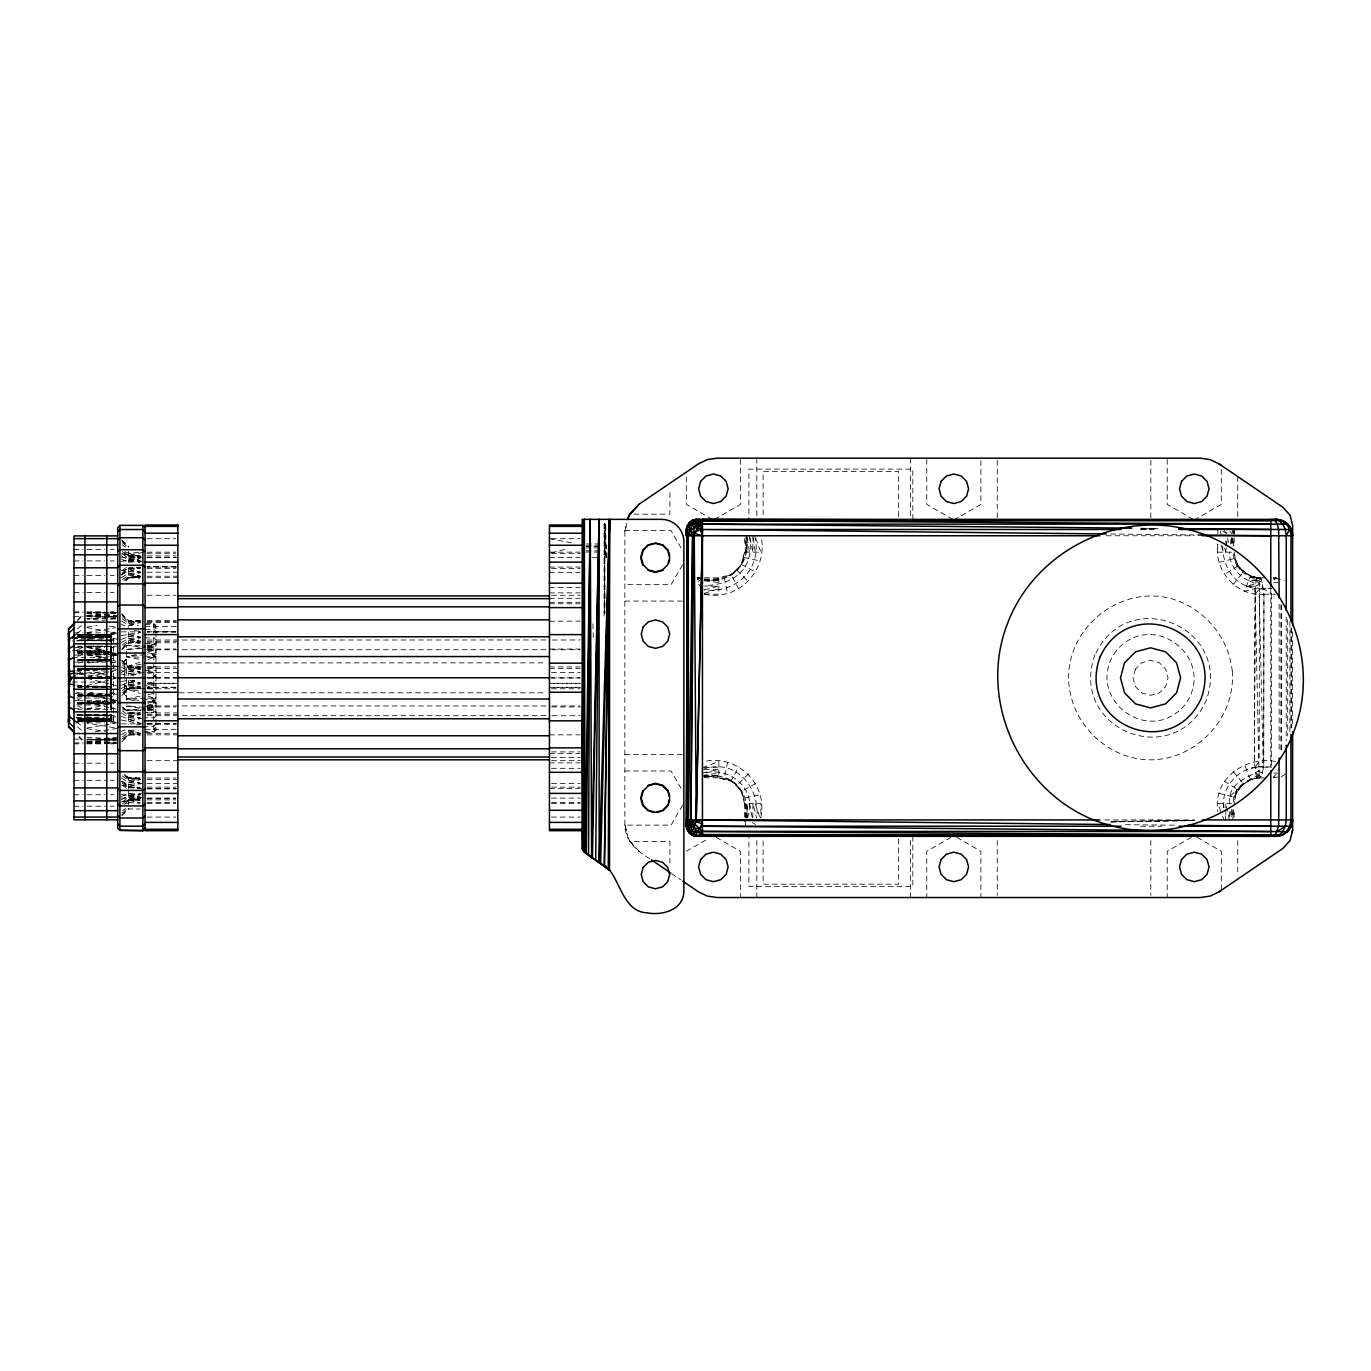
<?xml version="1.0" encoding="UTF-8"?>
<svg xmlns="http://www.w3.org/2000/svg" width="1371" height="1371" viewBox="0 0 1371 1371"><rect width="100%" height="100%" fill="white"/><g stroke="black" fill="none" stroke-linecap="round" stroke-linejoin="round"><path stroke-width="0.75" stroke-dasharray="5 3.75" d="M604.611 613.625L604.8 523.619L604.285 613.523M1264.422 577.842L1256.522 577.637L1255.065 588.673L1259.075 775.678L1258.201 777.905L1250.438 779.636L1241.68 785.377L1235.751 794.649L1234.157 803.543M83.974 687.111L111.017 687.111L111.017 668.585L77.719 668.774L111.017 669.065L111.017 687.111L92.337 687.214M606.599 557.689L606.668 544.921M1264.422 777.854L1256.522 778.077L1254.379 761.813L1255.305 593.951L1259.452 588.93L1259.092 580.019L1258.201 577.791L1250.438 576.06L1241.68 570.319L1235.751 561.047L1234.157 552.17M1234.791 555.718C1235.854 569.359 1249.17 577.208 1261.269 578.853L1263.942 594.243L1263.702 766.817L1261.269 776.843C1249.135 778.42 1235.888 786.423 1234.791 799.979M649.665 858.657C636.932 851.305 624.816 840.389 624.85 824.434L624.85 531.263L626.77 523.259M752.748 817.887L752.919 803.543L756.501 817.887M1224.697 548.057L1225.777 552.17L1225.811 548.057M1225.845 546.018L1225.948 537.809M110.982 687.505L111.017 709.938L111.171 633.71L113.365 633.71L113.365 721.986L111.171 721.986L110.485 718.284L111.171 721.986L111.171 692.852M704.505 579.899C731.857 584.337 752.079 562.984 745.755 535.77M1232.957 817.887L1233.06 809.678M111.051 666.597L111.017 645.758L111.171 664.798M760.682 817.887C768.411 784.555 737.701 754.239 704.505 761.453M746.767 817.887L747.024 803.543L747.195 817.887M1231.809 543.961L1231.929 537.809M84.197 677.771L111.017 677.6L111.017 669.065L77.804 669.288M88.121 703.272L111.017 703.152L111.051 689.099M113.365 671.259L111.171 671.259L111.017 686.631L88.121 686.768M113.365 647.746L111.171 647.746L111.017 659.965L77.719 660.137L111.017 660.428L111.017 652.545L83.957 652.407L111.017 652.133L110.982 646.238L88.172 646.101M111.12 692.355L110.982 702.655L84.025 702.809M1223.583 807.639C1220.961 785.36 1241.56 764.864 1263.702 766.817L1263.942 594.243C1236.779 596.831 1213.763 570.644 1217.774 543.961L1217.774 552.17L1231.655 552.17M77.804 651.979L110.982 651.91L111.171 647.746M1222.709 546.018C1222.761 562.538 1230.25 579.693 1246.513 586.034L1255.39 586.188L1259.452 588.93L1259.178 761.625L1255.082 767.126M86.065 634.927L77.787 634.824L111.171 634.687L111.171 639.52L110.485 640.908L111.171 633.71L110.485 638.286L111.171 633.71L110.897 635.236L76.433 637.189M88.327 662.998L111.017 660.428L77.804 660.633L110.982 660.925L110.485 665.346M1271.637 765.241L1271.637 590.455M110.485 640.908L111.171 634.687L77.804 634.756L111.171 634.687L111.171 643.239M88.121 640.308L111.017 640.394L72.372 640.908M1225.777 552.17L1226.188 548.057M1226.411 546.018L1227.251 537.809M749.337 535.77C755.284 568.091 734.753 584.731 704.505 585.623M704.505 594.243C738.9 601.732 768.754 569.616 760.922 535.77M704.505 579.076C730.058 583.121 751.102 564.149 744.522 537.809L745.55 552.17M754.684 535.77C762.996 568.468 736.398 593.506 704.505 590.096M84.111 646.238L110.982 646.238L110.982 651.91L88.241 651.91M84.111 686.134L110.982 686.134L111.171 684.455L110.982 678.559L84.025 678.422M1275.527 761.453C1245.348 756.038 1212.564 778.608 1217.774 811.735M1229.359 803.543C1227.816 780.339 1250.815 778.094 1263.702 767.126L1271.483 767.126L1263.702 766.817M1233.352 801.915C1233.163 784.401 1250.523 779.756 1262.742 773.055L1259.401 771.804L1255.116 767.434L1246.513 769.662L1244.422 764.384M747.486 817.887C758.163 790.844 731.017 766.012 704.505 773.055M1230.421 543.961L1231.209 537.809M83.957 695.594L111.017 695.731L110.982 709.458L77.907 709.458M77.804 634.859L110.982 634.979L111.171 633.71M88.121 703.443L111.017 703.563L110.982 709.458L110.982 703.803L84.025 703.734M110.485 638.286L111.171 634.687M1232.118 533.645L1232.735 530.491M745.773 817.887C746.612 802.292 742.277 781.813 724.179 778.42L727.59 762.379M86.116 720.992L77.804 720.992L111.171 721.009L110.485 714.788L111.017 719.209L88.19 719.192L113.365 719.055M1219.025 793.329L1234.928 797.305L1237.259 789.319L1243.446 783.766L1232.992 771.136M624.85 531.263L626.753 523.602M738.918 589.136L731.103 574.74L736.998 570.319L741.42 564.424L744.522 552.17L760.922 552.17L755.37 537.586M744.522 552.17L741.094 565.006L731.686 574.398L724.179 577.277L727.59 593.317M110.897 653.761L111.171 652.922L110.982 659.64L77.804 659.759L111.017 659.965M1233.951 797.065L1242.812 782.978M1259.452 588.93L1271.483 588.57L1255.065 588.673L1244.422 591.312L1250.438 576.06L1260.515 578.322L1259.092 580.019L1248.673 580.533C1237.379 575.769 1229.53 564.458 1229.359 552.17M110.897 659.331L110.982 653.042L77.804 652.853M746.578 817.887C750.708 792.284 731.154 769.559 704.505 777.734L718.85 777.854L731.103 780.973L738.918 766.56M682.518 564.835L671.07 584.68L624.85 584.68M682.518 805.291L671.07 825.119L624.868 825.119L626.855 832.505M88.19 678.234L111.017 678.097L111.017 669.065M1255.116 767.434L1259.418 766.766L1263.137 761.453L1259.195 594.089L1263.702 588.896L1271.928 594.243M1232.992 584.56L1243.446 571.93L1238.116 565.846L1234.928 558.391L1219.025 562.367M77.496 619.846L81.969 615.373M155.986 658.183L152.712 654.892L155.986 651.619M155.986 674.566L152.712 677.857L155.986 681.13M155.986 704.077L152.712 700.804L155.986 697.531M755.815 783.458L741.42 791.29L736.998 785.377L748.6 773.775M145.052 732.371L153.792 732.371L155.986 730.195L155.986 625.519L153.792 623.325L145.052 623.325M121.83 575.289L128.668 568.502L140.133 567.44M125.926 580.636L128.668 577.928L140.305 576.694L128.668 577.431L124.555 581.338M121.83 649.768L128.668 642.982L140.305 641.748M121.83 695.508L128.668 688.722L140.133 687.659L128.668 688.242L121.83 694.737M121.83 741.797L128.668 734.993L140.305 733.759L128.668 734.513L121.83 741.008M124.555 804.143L128.668 800.064L140.305 798.83L128.668 799.567L124.555 803.475M121.83 815.728L128.668 808.941L140.133 808.993M77.496 620.755L81.969 616.367M155.986 729.218L153.792 731.36L145.052 731.36M1230.267 796.14L1237.259 789.319L1238.116 789.85M124.281 661.336L126.475 659.211L124.281 660.908L124.281 677.857M147.485 646.855L153.792 646.067L155.986 643.942L147.485 645.175L153.792 645.175L155.986 642.999L153.792 645.056M121.83 574.518L128.668 568.022L140.133 567.32M121.83 648.997L128.668 642.502L140.305 641.679L128.668 641.542L122.413 646.958M121.83 814.957L128.668 808.462M153.792 729.338L155.986 727.281M1276.212 774.307L1273.488 776.843L1278.355 776.843L1273.419 777.854L1276.247 777.854M147.485 648.192L153.792 647.815L155.986 645.827M1223.001 531.28L1226.257 533.25L1229.17 530.611L1231.775 533.302M155.986 724.436L153.792 726.373L145.052 726.373M124.281 661.13L126.475 659.211M122.413 572.495L128.668 567.097M123.973 580.533L128.668 576.488L140.305 576.488M155.986 657.737L152.712 654.892L155.986 652.065L153.792 653.727L147.485 654.43M122.413 692.715L128.668 687.317L140.133 687.317M155.986 675.012L152.712 677.857L155.986 680.684M155.986 703.649L152.712 700.804L155.986 697.959M122.413 738.969L128.668 733.554L140.305 733.554M122.413 804.023L128.668 798.625L140.305 798.625M122.413 812.952L127.092 808.89M1233.352 553.781L1233.951 558.631L1237.259 566.377L1250.969 576.266L1260.515 578.322M77.496 628.775L81.969 625.005M147.948 651.773L153.792 650.402L155.986 648.569M124.281 664.609L126.475 662.896M76.742 633.642L81.66 629.855M122.413 570.387L127.092 566.909M122.413 579.744L128.668 575.1L140.305 572.77M122.413 644.816L128.668 640.171L140.305 637.841M83.939 670.128L111.171 671.259M122.413 690.607L128.668 685.98L140.133 683.975M122.413 736.827L128.668 732.183L138.368 730.229M122.413 801.881L128.668 797.254L140.305 794.906M122.413 810.844L125.532 808.513M155.986 716.193L153.792 717.787L145.052 717.787M1256.453 777.597L1259.075 775.678L1261.269 776.843L1256.453 777.597L1259.846 777.854L1258.509 777.665M76.742 638.578L81.66 635.201M121.162 672.595L126.475 669.545L124.281 670.059M1281.234 776.843L1286.992 773.055M1238.116 565.846L1224.234 574.586M155.986 710.949L153.792 712.337L145.052 712.337M76.742 674.772L81.66 671.687M147.948 659.622L155.986 656.366M121.368 577.654L128.668 573.369L140.305 572.512M121.368 642.708L128.668 638.423L140.305 637.584M121.368 688.55L128.668 684.266L140.133 683.546M121.368 734.719L128.668 730.435L134.495 730.023M121.368 799.79L128.668 795.506L140.305 794.666M714.48 519.369L740.426 504.391L740.426 458.171M953.822 520.003L980.882 504.391L980.882 458.171M1194.278 520.003L1221.321 504.391L1221.321 465.42M686.323 851.305L706.716 839.532M950.874 837.39L926.779 851.305L926.779 897.525M1191.313 837.39L1167.218 851.305L1167.218 897.525M1255.39 586.188L1262.742 582.641L1242.812 572.718L1237.259 566.377L1236.025 560.945L1233.951 558.631M1259.092 580.019L1261.269 578.853M155.986 705.105L153.792 706.236L145.052 706.236M155.986 656.538L152.712 654.892L155.986 653.264M155.986 676.211L152.712 677.857L155.986 679.485M155.986 702.449L152.712 700.804L155.986 699.159M77.65 649.768L83.117 647.129M1256.333 579.059L1258.527 578.048L1250.061 577.002L1256.196 580.002L1248.673 580.533L1255.699 583.892L1246.513 586.034L1255.065 588.673L1254.379 761.813M121.368 574.295L140.305 567.423M121.368 639.366L140.305 632.494M121.368 685.26L134.392 680.633M121.368 731.377L125.018 729.903M121.368 796.448L128.668 793.483L140.305 794.375M125.018 804.006L140.133 799.19M155.986 698.747L145.052 699.621M132.336 675.56L140.133 672.527M147.948 669.476L155.986 666.495L153.792 666.683M702.449 767.691L718.85 761.453L718.85 777.854L731.686 781.299L741.094 790.69L743.973 798.196L759.997 794.786M77.65 656.383L83.117 654.378M704.266 593.369L718.85 588.57M140.133 662.176L126.475 666.632L140.133 669.545M76.742 672.098L82.894 670.248M128.668 562.076L140.133 558.734M704.505 577.842L718.85 577.842L731.686 574.398M551.485 552.89L567.885 548.571M86.99 677.343L115.678 670.145M86.99 685.551L115.678 678.371M78.798 663.067L82.894 662.056M704.505 589.804L718.85 586.24L704.505 586.068M86.99 669.117L91.086 668.105M111.582 663.05L115.678 662.039M93.142 692.132L86.99 693.657L104.813 693.537M138.368 562.11L142.258 561.185M121.368 720.015L128.668 721.523L142.258 718.25M121.368 785.069L128.668 786.594L142.258 783.321M136.226 654.498L126.475 656.778L140.133 659.502M121.368 555.906L128.668 560.191L140.305 557.517M121.368 620.977L128.668 625.262L140.305 622.588M121.368 712.989L128.668 717.273L140.305 714.599M121.368 778.06L128.668 782.344L140.305 779.671M86.99 708.978L115.678 702.449M702.449 773.055L718.85 769.457L704.505 769.491M140.133 686.151L126.475 689.065L140.133 693.52M147.948 684.489L155.986 683.598M109.543 641.045L115.678 639.743M86.99 715.953L93.142 714.651M121.368 553.833L128.668 555.358L143.955 552.17M121.368 561.407L140.133 558.203M121.368 570.627L140.305 567.114M121.368 635.681L140.305 632.168M130.571 675.183L143.955 672.39M121.368 681.644L128.668 680.119L140.133 682.518M121.368 794.289L128.668 795.797L143.955 792.609M121.368 801.864L140.133 798.642M86.99 661.13L117.735 654.978L86.99 653.796L117.735 653.71M121.368 667.146L128.668 671.43L140.133 669.151M140.133 696.194L126.475 698.919L134.289 700.752M147.948 694.634L153.792 693.452M147.948 673.607L155.986 672.098M86.99 638.903L117.735 632.956M86.99 722.346L115.678 716.793M1259.846 777.854L1250.969 779.448L1241.886 785.549M86.99 632.614L115.678 627.678M86.99 728.018L117.735 722.74M136.432 724.848L140.305 724.196M141.196 664.267L126.475 666.632L145.395 667.026M147.485 702.963L153.792 701.969L155.986 703.58M86.99 627.027L97.238 625.502M95.199 731.703L117.735 728.378L86.99 723.1M702.449 769.491C734.907 757.34 760.22 786.851 756.792 817.887M702.449 775.42L718.85 773.055M155.986 684.986L145.052 685.294M699.484 577.842L697.496 578.099L701.763 578.459M76.742 670.659L82.894 669.888M126.475 649.46L145.395 647.112L126.475 645.552L126.475 649.46L145.395 648.329M115.678 618.767L101.334 620.497L86.99 618.767M145.395 654.67L126.475 656.778L145.395 657.429M122.413 553.815L128.668 558.46L140.305 557.277L128.668 557.072L122.413 551.673M122.413 618.869L128.668 623.514L140.305 622.331M122.413 710.898L128.668 715.525L140.305 714.36M122.413 775.952L128.668 780.596L140.305 779.414M117.735 737.187L86.99 740.032L117.735 738.832L86.99 741.574M122.413 665.089L128.668 669.734L140.133 668.722M147.485 708.396L153.792 707.882L155.986 709.87M121.368 559.265L128.668 562.23L140.305 561.322M121.368 716.33L128.668 719.295L140.305 718.404M121.368 781.401L128.668 784.366L140.305 783.475M702.449 776.62L718.85 775.352L704.505 775.403M125.018 551.708L128.668 553.181L140.133 552.41M121.368 670.436L128.668 673.401L140.133 672.647M115.678 617.001L86.99 618.852L117.735 618.51M86.99 615.356L115.678 613.557M86.99 742.139L117.735 740.22M86.99 618.407L117.735 616.71L86.99 616.025M84.025 669.408L110.982 669.562L110.982 677.154L72.372 673.624L104.333 671.927M124.555 552.222L128.668 556.129L140.305 555.649L128.668 555.632L124.555 551.553M121.83 614.688L128.668 621.183L140.305 620.72M121.83 706.699L128.668 713.194L140.305 712.731L128.668 712.714L121.83 705.928M124.555 774.375L128.668 778.265L140.305 777.803L128.668 777.785L125.926 775.061M86.99 701.918L117.735 700.718L86.99 694.446L117.735 700.718M121.83 660.959L128.668 667.454L140.133 667.06M130.673 706.099L126.475 706.236L126.475 710.144L145.395 710.401M147.485 705.517L153.792 705.294L155.986 707.128M121.83 781.179L128.668 787.674L140.133 787.28L128.668 787.211L121.83 780.407M145.395 698.285L126.475 698.919L145.395 701.027M147.485 698.199L153.792 697.993L155.986 699.33M115.678 700.787L86.99 701.729L117.735 701.986M704.505 767.623L718.85 767.126M86.99 613.368L117.735 612.409M86.99 743.236L115.678 742.328M73.52 637.652L81.849 637.412M83.922 637.344L110.982 636.572L77.804 636.521L111.017 636.487L77.804 636.504M77.701 651.756L85.893 651.516M87.95 651.448L104.333 650.968M704.505 579.213L718.85 578.853M72.44 637.909L110.982 637.001L77.804 636.847L111.017 636.658L77.719 636.572M117.735 738.986L86.99 739.672L115.678 740.186M76.622 650.711L104.196 650.162M145.395 688.67L126.475 689.065L141.196 691.43M147.485 688.619L155.986 689.202M126.475 645.552L145.395 645.912M145.395 709.784L126.475 710.144L145.395 708.567L126.475 706.236L145.395 707.367M147.485 709.75L153.792 709.63L155.986 711.755M1111.024 822.017L1194.295 820.612M1111.024 821.812L1194.295 820.338L1111.024 821.383M86.99 615.939L117.735 615.476M704.505 580.516L718.85 580.344L704.505 580.087M86.99 646.495L117.735 646.255M77.804 652.75L111.017 652.545L88.121 652.442M78.01 677.805L82.14 677.788M77.719 686.837L86.03 686.785M140.305 620.652L128.668 620.703L121.83 613.9M147.108 631.825L175.796 631.688M77.804 640.548L81.952 640.531M84.025 640.514L111.017 640.394M86.03 652.253L77.719 652.288L86.03 652.425M88.121 652.236L111.017 652.133L77.804 652.013M77.719 677.805L86.03 677.754M88.121 677.737L111.017 677.6L84.025 677.428M86.099 677.274L77.804 677.308L81.952 677.428M88.172 677.257L110.982 677.154L110.725 671.584M77.804 678.302L86.116 678.251M86.03 695.423L77.719 695.474L81.866 695.577M88.121 695.405L111.017 695.268L110.485 690.35M81.952 702.826L77.804 702.86L86.116 702.997M86.03 703.289L77.719 703.34L81.866 703.289M83.957 703.272L111.017 703.152L88.258 702.877M81.952 715.045L77.804 715.062L86.116 715.182M84.025 715.028L110.982 714.891L111.171 721.986L110.982 715.593L77.907 715.593M81.952 718.832L77.804 718.85L86.167 718.695M84.025 718.815L110.982 718.695L88.258 718.85L111.017 719.055L111.171 721.009L88.258 720.838L111.017 721.043L111.171 721.986L110.897 720.461M147.108 724.008L175.796 723.871L147.108 723.717M551.485 553.421L580.173 553.301M549.445 621.217L580.173 621.114M140.133 666.94L128.668 666.974L121.83 660.188M86.116 703.649L77.804 703.683L81.952 703.734M88.19 703.649L111.017 703.563L83.957 703.443L111.017 703.563M77.719 715.439L111.017 715.302L88.258 715.079M77.804 720.838L86.184 720.94M88.241 720.718L110.982 720.718L110.485 717.41L111.171 721.009L84.025 720.82L111.017 721.043L88.19 721.009M111.017 634.653L77.804 634.704L113.365 634.687M81.866 640.206L77.719 640.223L85.893 640.411M83.957 640.206L111.017 640.137L77.736 640.394L86.03 640.291M77.804 715.611L110.982 715.593L111.171 719.055L110.982 715.593L88.19 715.593L113.365 716.176M81.952 719.175L77.804 719.175L86.184 719.158M84.025 719.175L111.017 719.209L77.719 719.158L111.017 719.055L88.258 719.158M633.899 514.176L669.939 514.176L669.939 489.447M1140.449 529.48L1157.535 529.48M624.868 530.577L671.07 530.577L682.518 550.405M1106.26 535.77L1194.295 535.77M147.108 538.717L175.796 538.717M551.485 538.717L580.173 538.717M586.205 543.961L600.121 543.961M586.205 545.795L600.121 545.795M585.777 546.429L591.878 546.429M593.917 546.429L600.018 546.429M585.777 547.92L591.878 547.92M593.917 547.92L600.018 547.92M74.017 549.48L83.117 549.48M86.939 549.48L104.813 549.48M110.451 549.48L114.084 549.48M586.205 550.799L600.121 550.799M147.108 552.17L175.796 552.153M549.445 552.17L580.173 552.153M585.777 552.033L591.878 552.033M593.917 552.033L600.018 552.033M147.108 553.284L175.796 553.284M147.108 555.889L175.796 555.889M147.108 557.312L177.836 557.312M121.368 557.62L140.133 557.62M147.108 557.637L175.796 557.62M549.445 557.62L580.173 557.637M592.169 557.62L600.121 557.62M74.017 560.91L83.117 560.91M86.939 560.91L104.813 560.91M110.451 560.91L114.084 560.91M147.108 567.097L177.836 567.08M549.445 567.097L580.173 567.08M147.108 568.554L175.796 568.554M551.485 568.554L580.173 568.554M147.108 572.238L177.836 572.238M549.445 572.358L580.173 572.358M74.017 575.374L83.117 575.374M86.939 575.374L104.813 575.374M110.451 575.374L114.084 575.374M147.108 576.248L177.836 576.231M147.108 577.705L177.836 577.705M696.982 577.842L702.946 577.842M1276.247 577.842L1273.419 577.842L1276.709 578.528M1276.744 578.853L1273.488 578.853L1277.583 582.641L1273.659 582.641M549.445 587.371L580.173 587.388M74.017 592.495L83.117 592.495M86.939 592.495L104.813 592.495M110.451 592.495L114.084 592.495M549.445 592.855L580.173 592.855M1263.942 594.243L1275.527 594.243M147.108 595.237L175.796 595.237M551.485 595.237L580.173 595.237M549.445 598.287L580.173 598.287M624.85 601.064L686.066 601.064M549.445 602.315L580.173 602.297M549.445 603.771L580.173 603.771M74.017 611.826L83.117 611.826M86.939 611.826L104.813 611.826M110.451 611.826L114.084 611.826M115.678 612.409L86.99 612.409L117.735 613.437M74.017 612.751L83.117 612.751M86.939 612.751L104.813 612.751M110.451 612.751L114.084 612.751M74.017 616.539L83.117 616.539M86.939 616.539L104.813 616.539M110.451 616.539L114.084 616.539M147.108 620.909L177.836 620.909M147.108 621.114L175.796 621.114M147.108 622.383L177.836 622.365M145.052 624.353L153.792 624.353L155.986 626.478M145.052 626.358L177.836 626.393M145.052 629.323L153.792 629.323L155.986 631.277M121.368 631.842L140.305 631.842M175.796 631.86L147.108 631.86L177.836 631.98M74.017 632.854L83.117 632.854M86.939 632.854L104.813 632.854M110.451 632.854L114.084 632.854M74.017 634.362L83.117 634.362M86.939 634.362L104.813 634.362M110.451 634.362L114.084 634.362M77.907 634.842L110.982 634.979M77.907 636.572L86.167 636.572M88.241 636.572L113.365 636.641M77.907 637.001L86.167 637.001M88.241 637.001L110.982 637.001M72.372 637.412L104.127 637.412M145.052 637.909L153.792 637.909L155.986 639.503M72.372 638.286L104.127 638.286M113.365 639.52L111.171 639.52L110.982 640.805L88.172 640.685M147.194 640.017L550.234 639.966M552.376 640.017L580.104 639.966M147.108 641.32L177.836 641.302M147.108 642.776L175.796 642.776M145.052 643.359L153.792 643.359L155.986 644.747M77.907 646.238L82.037 646.238M74.017 647.369L83.117 647.369M86.939 647.369L104.813 647.369M110.451 647.369L114.084 647.369M147.108 649.031L175.796 649.031M549.445 649.031L580.173 649.031M146.8 649.46L153.792 649.46L155.986 650.591M147.194 649.785L550.234 649.717M552.376 649.785L580.104 649.717M72.372 650.797L104.127 650.797M77.907 651.91L86.167 651.91M77.907 653.042L86.167 653.042M88.241 653.042L113.365 652.922M152.712 654.892L155.986 654.892M74.017 655.064L83.117 655.064M86.939 655.064L104.813 655.064M110.451 655.064L114.084 655.064M145.052 656.075L155.986 656.949M72.372 657.634L104.127 657.634M111.171 658.646L113.365 658.646M77.907 659.64L86.167 659.64M88.241 659.64L110.982 659.64L84.282 659.52M77.907 660.925L86.167 660.925M88.241 660.925L110.982 660.925M74.017 662.159L83.117 662.159M106.801 662.159L86.939 662.159L91.086 663.05M110.451 662.159L114.084 662.159M179.173 662.93L545.984 662.861M147.108 666.923L175.796 666.923M549.445 666.923L580.173 666.923M140.133 668.38L128.668 668.38L122.413 662.981M147.108 668.38L177.836 668.397M549.445 668.38L580.173 668.397M77.907 669.562L82.037 669.562M84.111 669.562L110.982 669.562L110.982 677.154L83.717 677.154M145.052 670.402L155.986 670.71M147.108 672.39L177.836 672.39M551.485 672.39L580.173 672.373M72.372 673.624L104.127 673.624M73.229 677.154L81.609 677.154M73.64 677.6L81.952 677.6M84.025 677.6L111.017 677.6M74.017 677.857L83.117 677.857M86.939 677.857L117.735 677.857M146.8 677.857L177.836 677.857M549.445 677.857L580.173 677.857M73.657 678.097L81.952 678.097L73.897 677.857M111.017 678.097L84.197 677.925M147.108 677.994L177.836 677.994M551.485 677.994L580.173 677.994M73.229 678.559L110.982 678.559L110.982 686.134M72.372 682.072L104.127 682.072M177.836 683.306L147.108 683.306L175.796 683.324M113.365 684.455L111.171 684.455L110.485 682.072M82.037 686.134L77.907 686.134L86.184 686.34M77.736 686.614L81.9 686.614M83.974 686.614L111.017 686.614L88.258 686.357M77.736 687.111L81.9 687.111M147.108 688.773L175.796 688.773M551.485 688.773L580.173 688.773M179.173 692.766L545.984 692.835M74.017 693.537L83.117 693.537M110.451 693.537L114.084 693.537M77.907 694.771L86.167 694.771M88.241 694.771L110.982 694.771L110.982 689.322M77.736 695.268L81.9 695.268M83.974 695.268L111.017 695.268L88.258 694.994M81.9 695.731L77.736 695.731L111.017 695.731L83.974 695.731M77.907 696.057L86.167 696.057M88.241 696.057L110.982 696.057L111.171 702.792L113.365 702.792M88.241 702.655L110.982 702.655L110.897 696.365L113.365 697.051M76.605 698.062L104.127 698.062M74.017 700.632L83.117 700.632M86.939 700.632L104.813 700.632M110.451 700.632L114.084 700.632M152.712 700.804L155.986 700.804M77.907 702.655L86.167 702.655M77.736 703.563L86.03 703.426M77.907 703.803L110.982 703.803L111.171 707.95L113.365 707.95M76.605 704.9L104.127 704.9M147.194 705.928L550.234 705.979M552.376 705.979L580.104 705.928M147.108 706.939L175.796 706.939M551.485 706.939L580.173 706.939M74.017 708.327L83.117 708.327M86.939 708.327L104.813 708.327M110.451 708.327L114.084 708.327M147.108 712.92L177.836 712.92M140.305 714.154L128.668 714.154L122.413 708.738M147.108 714.394L177.836 714.394M76.605 714.788L110.982 714.891M147.194 715.731L550.234 715.696M552.376 715.731L580.104 715.696M76.605 717.41L104.127 717.41M76.605 718.284L104.127 718.284M88.241 718.695L110.982 718.695L110.982 715.593M77.907 720.718L86.167 720.718M77.719 721.043L113.365 721.009M74.017 721.335L83.117 721.335M86.939 721.335L104.813 721.335M110.451 721.335L114.084 721.335M74.017 722.843L83.117 722.843M86.939 722.843L104.813 722.843M110.451 722.843L114.084 722.843M121.368 723.854L140.305 723.854M147.108 723.854L177.836 723.854M145.052 729.338L177.836 729.338M147.108 733.314L177.836 733.314M147.108 734.839L177.836 734.839M549.445 734.839L580.173 734.839M74.017 739.158L83.117 739.158M86.939 739.158L104.813 739.158M110.451 739.158L114.084 739.158M74.017 742.945L83.117 742.945M86.939 742.945L104.813 742.945M110.451 742.945L114.084 742.945M86.99 743.288L117.735 743.288M74.017 743.87L83.117 743.87M86.939 743.87L104.813 743.87M110.451 743.87L114.084 743.87M551.485 751.925L580.173 751.925M549.445 753.382L580.173 753.399M624.85 754.633L686.066 754.633M551.485 757.392L580.173 757.409M147.108 760.682L177.836 760.682M551.485 760.682L580.173 760.682M549.445 762.876L580.173 762.876M74.017 763.201L83.117 763.201M86.939 763.201L104.813 763.201M110.451 763.201L114.084 763.201M551.485 768.308L580.173 768.326M624.85 771.016L671.07 771.016L682.518 790.861M1273.659 773.055L1277.583 773.055M147.108 777.991L175.796 778.025M128.668 788.925L128.668 777.785L140.305 779.019L128.668 779.225L123.973 775.163M147.108 779.465L177.836 779.465M74.017 780.322L83.117 780.322M86.939 780.322L106.801 780.322M110.451 780.322L114.084 780.322M147.108 783.441L177.836 783.458M551.485 783.544L580.173 783.544M147.108 787.143L175.796 787.143M551.485 787.143L580.173 787.143M147.108 788.616L177.836 788.616M549.445 788.599L580.173 788.616M147.108 788.925L175.796 788.925M74.017 794.786L83.117 794.786M86.939 794.786L104.813 794.786M110.451 794.786L114.084 794.786M121.368 798.076L140.133 798.076M147.108 798.076L175.796 798.059M551.485 798.076L580.173 798.059M147.108 798.385L175.796 798.385M147.108 799.859L175.796 799.859M147.108 802.566L175.796 802.566M551.485 802.566L580.173 802.566M147.108 803.543L175.796 803.526M551.485 803.543L580.173 803.526M741.094 790.69L744.522 803.543L760.922 803.543L760.922 817.887M1231.655 803.543L1217.774 803.543L1221.938 814.46M74.017 806.217L83.117 806.217M86.939 806.217L106.801 806.217M110.451 806.217L114.084 806.217M147.108 817.082L175.796 817.082M551.485 817.082L580.173 817.082M1104.632 819.927L1194.295 819.927M1140.449 826.216L1161.82 826.216M128.668 568.502L140.133 568.537M86.99 694.034L117.735 694.154M77.804 695.954L81.952 695.954M84.025 695.971L110.982 696.057M88.19 720.923L111.017 720.992M77.804 640.634L86.099 640.685M140.305 643.033L128.668 642.982L128.668 631.071M78.113 659.485L82.226 659.502M77.804 668.397L81.952 668.431M84.025 668.431L110.982 668.191M77.804 669.374L81.952 669.408M77.804 678.388L81.952 678.405M88.19 715.199L111.017 715.302M128.668 800.064L140.305 800.116L128.668 799.567M77.719 677.908L81.866 677.925M77.719 686.922L81.866 686.957M83.957 686.957L111.017 687.128M88.19 703.015L111.017 703.152M1140.449 528.246L1157.535 528.401M77.907 714.976L86.184 715.062M1125.488 824.691L1174.639 825.205M1110.527 534.005L1193.867 534.93M77.907 694.874L86.184 694.977M77.907 702.757L86.184 702.86M88.138 634.962L110.897 635.236M704.505 776.654L718.85 776.843M147.485 710.435L153.792 710.521L155.986 712.697M86.99 741.78L117.735 742.259M704.505 594.003L718.85 594.243L718.85 577.842M147.485 645.947L153.792 646.067M87.95 640.463L104.333 640.788M147.485 667.077L153.792 667.197M86.99 742.328L115.678 743.236M86.99 653.967L117.735 654.978M128.668 568.022L140.133 568.417M147.485 650.18L153.792 650.402M147.485 657.497L153.792 657.703M128.668 688.242L140.133 688.653L128.668 688.722L128.668 677.857M128.668 577.431L140.305 577.911L128.668 577.928L128.668 566.771M128.668 642.502L140.305 642.965M128.668 734.513L140.305 734.976L128.668 734.993L128.668 730.435L140.305 733.108M86.99 615.562L117.735 616.864M77.753 669.785L81.866 670.008M86.99 737.29L115.678 738.883M147.485 707.505L153.792 707.882M128.668 667.454L140.133 668.157M128.668 787.674L140.133 788.376L128.668 787.211M86.99 613.557L115.678 615.356M128.668 671.43L140.133 672.15M128.668 682.295L140.133 683.066L132.336 680.136M128.668 802.515L140.133 803.286M128.668 556.129L140.305 556.934L128.668 555.632M128.668 621.183L140.305 622.006L128.668 622.143L122.413 616.727M128.668 713.194L140.305 714.017L128.668 712.714L128.668 724.625M128.668 778.265L140.305 779.088M128.668 560.191L140.305 561.03M128.668 625.262L132.541 625.536M128.668 717.273L140.305 718.113M128.668 782.344L140.305 783.184M128.668 571.33L140.305 572.238M128.668 636.401L140.305 637.292M147.485 647.301L153.792 647.815M77.701 635.527L85.893 636.213M87.95 636.384L104.333 637.772M1259.418 766.766L1263.702 767.126M128.668 685.98L140.133 686.974M140.133 668.037L128.668 666.974L128.668 675.577M77.719 646.804L85.927 647.609M87.984 647.815L104.402 649.426M128.668 575.1L140.305 576.283M128.668 640.171L140.305 641.354M128.668 732.183L140.305 733.365M128.668 797.254L140.305 798.419M140.305 621.937L128.668 620.703L128.668 627.284M718.85 777.854L724.179 778.42M147.485 701.267L153.792 701.969M77.701 653.761L85.893 654.738M87.95 654.978L104.333 656.898M147.485 708.858L153.792 709.63M76.742 685.037L84.951 686.066M704.505 580.807L718.85 582.641M109.543 626.119L115.678 627.027M86.99 728.687L105.43 731.394M128.668 555.358L143.955 557.62M128.668 795.797L143.955 798.076M147.485 652.733L153.792 653.727M134.495 630.506L140.305 631.517M86.99 627.678L115.678 632.614M128.668 721.523L142.258 723.854M128.668 786.594L142.258 788.925M128.668 669.734L140.133 671.721M1275.698 577.842L1284.113 580.756M549.445 538.717L574.038 543.293M86.99 633.351L117.735 639.297M86.99 716.793L115.678 722.346M147.948 682.09L153.792 683.238M128.668 684.266L140.133 686.563M128.668 558.46L140.305 560.79M128.668 623.514L138.368 625.467M128.668 715.525L140.305 717.873M128.668 780.596L140.305 782.927M121.368 674.069L126.835 675.2M128.668 559.899L140.133 562.299M128.668 800.338L140.133 802.738M743.973 557.5L759.997 560.91M86.99 639.743L93.142 641.045M147.948 671.207L153.792 672.458M109.543 714.651L117.735 716.399M86.99 646.718L115.678 653.247M86.99 702.449L115.678 708.978M128.668 573.369L140.305 576.043M128.668 638.423L140.305 641.097M124.281 685.654L126.475 686.151L121.162 683.101M128.668 795.506L140.305 798.179M147.948 703.94L153.792 705.294M86.99 654.207L115.678 661.045M128.668 569.102L140.305 571.913M128.668 634.173L140.305 636.984M111.582 668.105L117.735 669.631M109.543 692.132L115.678 693.657M76.742 692.115L82.894 693.64M84.951 669.631L115.678 677.343M86.99 678.371L117.735 686.066M86.99 647.043L115.678 654.447M1246.513 586.034L1255.099 588.348M697.068 579.385L699.998 580.224L697.291 582.846L699.844 585.64M128.668 553.181L140.133 556.523M128.668 673.401L134.392 675.063M128.668 793.62L140.133 796.962M1250.438 576.06L1256.453 577.996M147.948 696.074L153.792 697.993M128.668 719.295L140.305 723.203M128.668 784.366L140.305 788.274M77.65 699.313L83.117 701.318M147.948 686.22L153.792 688.499M121.368 624.319L125.018 625.81M77.65 705.928L83.117 708.567M741.42 564.424L755.815 572.238M1193.181 519.369L1167.218 504.391L1167.218 458.171M952.725 519.369L926.779 504.391L926.779 458.171M712.286 519.369L686.323 504.391L686.323 472.104M1197.226 837.39L1221.321 851.305L1221.321 890.276M956.769 837.39L980.882 851.305L980.882 897.525M716.33 837.39L740.426 851.305L740.426 897.525M752.319 822.531L755.575 824.468M1224.234 781.127L1237.259 789.319M671.584 873.567L681.044 879.993M76.742 717.136L81.66 720.495M1255.887 773.313L1259.075 775.678M122.413 544.87L125.532 547.183M122.413 785.309L127.092 788.788M731.103 780.973L736.998 785.377M76.742 722.054L81.66 725.859M124.281 691.087L126.475 692.801M77.496 726.921L81.969 730.709M122.413 542.745L127.092 546.806M122.413 783.201L128.668 788.599M632.785 844.365L629.649 841.52L669.939 841.52L669.939 864.193M153.792 626.358L155.986 628.415M121.83 540.74L128.668 547.235M126.475 696.502L124.281 694.36L124.281 679.69M78.987 736.416L81.969 739.329M121.83 539.968L128.668 546.755M736.998 570.319L748.6 581.921M78.987 737.341L81.969 740.323M1256.144 580.413L1263.702 588.57M639.212 851.545L628.655 839.772L624.85 824.434M1224.32 530.68L1226.257 533.25M1250.438 779.636L1246.513 769.662M1222.624 816.293L1224.012 819.927M1241.886 570.147L1242.812 572.718M1221.047 544.87L1223.446 552.17M755.25 803.543L760.048 818.11M1220.259 531.228L1221.27 535.084M110.485 704.9L111.171 707.95M1229.359 819.927L1225.777 803.543L1225.777 807.639M749.783 537.809L752.919 552.17L752.885 535.77M749.337 803.543L752.302 817.887M111.171 721.009L110.554 717.684L110.982 720.718M1223.446 803.543L1224.029 807.639M1225.228 815.831L1225.811 819.927M1230.541 811.735L1231.724 819.927M753.176 537.809L755.25 552.17M747.264 537.809L749.337 552.17M1234.157 532.805L1233.9 530.8L1233.557 535.084L1233.215 530.971M1227.696 537.809L1228.416 543.961M1233.609 546.018L1232.872 537.809L1232.975 546.018M745.481 824.725L745.139 820.612L744.522 824.896M1232.135 809.678L1232.923 819.927M745.927 537.809L747.024 552.17L746.955 535.77M1232.118 537.809L1232.7 546.018M1233.523 809.678L1234.037 817.887L1234.157 809.49M1217.774 529.634L1217.945 533.73M111.017 660.428L111.12 663.341M592.94 623.839L593.317 638.766M745.55 803.543L745.893 817.887M111.102 693.246L111.171 697.051M1231.484 537.809L1231.569 543.961M1231.689 809.678L1231.724 817.887M604.508 523.653L604.851 613.385M1225.794 809.678L1225.811 817.887M1292.63 631.911L1292.63 723.785M1291.671 628.107L1291.671 727.59M1290.968 627.644L1290.968 728.052M1289.905 621.766L1289.905 733.948M1287.695 619.641L1287.695 736.056M1286.238 616.95L1286.238 740.871M1281.354 604.817L1281.354 750.88M1280.925 604.817L1280.925 750.88M1279.143 604.131L1279.143 751.565M1270.78 589.187L1270.78 766.509M1237.722 476.56L1237.722 517.227M1237.722 840.612L1237.722 874.852M1234.157 530.303L1234.157 536.267M1234.157 537.809L1234.157 546.206M1229.359 811.735L1229.359 817.887M1150.835 460.279L1150.835 519.369M1150.835 840.543L1150.835 895.417M997.265 460.279L997.265 519.369M997.265 840.543L997.265 895.417M912.846 519.369L912.846 469.105L748.909 469.105L748.909 519.369M912.846 836.327L912.846 886.591L748.909 886.591L748.909 836.327M910.378 458.171L910.378 517.261M910.378 840.543L910.378 897.525M898.639 516.49L898.639 471.504L763.116 471.504L763.116 516.49M898.639 839.206L898.639 884.192L763.116 884.192L763.116 839.206M756.826 458.171L756.826 517.261M756.826 840.543L756.826 897.525M744.522 803.543L744.522 817.887M604.817 523.636L604.817 613.043M604.08 523.619L604.08 617.396M153.792 623.325L153.792 633.196M153.792 637.275L153.792 732.371M128.668 551.211L128.668 562.23M128.668 791.256L128.668 804.503M126.475 651.276L126.475 675.989M126.475 677.857L126.475 704.42M110.982 646.238L110.982 651.91M1232.238 671.087C1236.008 717.341 1196.969 759.74 1150.56 759.825C1104.135 759.74 1065.113 717.341 1068.866 671.087C1072.773 624.833 1118.256 589.427 1164.048 597.002C1200.156 603.72 1228.519 634.533 1232.238 671.087M1095.018 654.841C1068.078 728.618 1172.976 772.062 1206.086 700.855C1233.026 627.095 1128.127 583.635 1095.018 654.841M1135.411 669.099L1133.063 677.857L1135.411 686.597L1141.803 692.989L1150.56 695.337L1159.3 692.989L1165.693 686.597L1168.041 677.857L1165.693 669.099L1159.3 662.707L1150.56 660.359L1141.803 662.707L1135.411 669.099M1116.371 650.591C1082.61 696.142 1147.835 748.155 1184.733 705.105C1218.493 659.554 1153.268 607.542 1116.371 650.591M1157.998 528.64L1140.912 528.949L1157.998 528.606M175.796 566.771L147.108 566.771L175.796 566.789M111.017 640.137L77.736 640.137L111.017 640.137M580.173 683.306L549.445 683.306L580.173 683.324M175.796 687.317L147.108 687.317L175.796 687.317M580.173 687.317L549.445 687.317L580.173 687.317M1256.522 577.637L1250.969 576.266L1256.522 577.637M605.811 557.74L605.708 523.636L605.725 557.928"/><path stroke-width="1.5" d="M583.892 851.734L582.229 848.358L582.229 519.369L662.004 519.369C673.761 519.609 683.632 529.497 683.872 541.237L683.872 890.979C683.735 910.018 662.433 915.794 646.838 912.829C624.696 911.715 620.806 884.278 609.547 870.122L583.857 851.682L584.303 519.369L582.229 732.765L582.778 850.226L593.574 859.017M609.29 869.111L608.278 869.111L609.547 519.369L599.144 862.65L609.547 870.122L609.547 519.369L600.618 863.61L604.44 865.272M1202.401 535.77L1292.63 535.77C1292.647 526.927 1285.09 519.352 1276.247 519.369L696.982 519.369C688.036 519.403 684.677 528.52 688.259 535.77L687.282 819.927C685.551 827.176 687.642 836.31 696.982 836.327L1276.247 836.327C1285.038 836.156 1292.442 828.718 1292.63 819.927L1202.401 819.927M588.519 855.624L590.233 519.369L585.023 852.779L584.303 519.369L582.778 850.226L582.229 848.358M1270.78 520.586L702.449 519.369L702.449 836.327L686.066 819.927L687.934 533.816L688.756 535.77L687.179 528.915C687.968 523.619 704.111 517.313 693.212 520.055M697.89 519.369L693.863 520.157L689.699 523.019L688.722 526.601L692.595 535.77L690.984 824.999L688.722 829.095L689.699 832.677L692.852 835.419L699.484 836.327L702.449 835.265L1270.78 836.327L1270.78 770.793M586.24 853.91L590.233 519.369L591.621 857.732L599.093 519.369L599.144 862.65L595.7 860.388L599.093 519.369L592.426 858.263M702.449 519.369L694.086 527.544L693.846 533.165L690.864 819.927L694.223 828.29L699.844 828.53L702.449 826.233L1121.221 826.216M608.278 869.111L604.525 866.301L609.547 519.369L604.234 866.112L609.547 870.122L609.05 869.111M1178.906 529.463L1291.362 529.463L1287.78 524.116L702.449 524.168L697.788 528.075L692.595 535.77L688.499 819.927L688.259 535.77M702.449 823.885L690.864 819.927L687.694 821.64L686.066 824.914L689.699 832.677L693.28 833.654L697.291 831.323L702.449 833.448C692.989 838.024 693.195 836.447 686.066 822.926M1131.898 528.161L702.449 524.168L699.947 521.82L689.699 523.019L686.957 526.173L686.066 532.805L687.471 535.77L687.282 819.927C684.095 822.206 687.282 829.781 689.253 833.122L694.223 828.29L696.211 819.927L702.449 529.532L694.086 527.544L689.253 522.574L693.863 520.157L700.29 519.369M1110.527 824.537L696.211 819.927L702.449 535.77M701.729 836.327L695.611 835.213L702.072 823.782L702.449 820.304L695.971 822.017M697.788 528.075L693.28 522.043L693.863 520.157L700.718 521.049L1282.399 520.586L1287.78 524.116M686.305 824.896L686.648 820.595M1099.85 535.77L686.066 535.77L687.179 528.915L693.846 533.165L702.175 535.77L700.375 529.275L702.449 524.168L700.718 521.049L697.496 519.626L702.449 520.603L1270.78 524.116M686.854 828.512L688.722 829.095L689.236 823.2L687.179 826.782L688.499 822.429L690.864 819.927L702.449 831.58L1270.78 835.076M69.167 701.746L69.304 689.236M69.098 708.036L69.236 696.982M69.27 707.59L69.27 697.908M69.218 666.82L69.167 653.95M69.098 647.678L69.167 658.097M1274.653 836.327L1279.074 835.076L1282.845 831.529L1285.347 826.199L1286.238 819.927L1286.238 745.156M69.63 720.855L68.55 722.037L69.098 712.063M69.098 670.745L68.55 674.566L71.823 677.857L75.576 677.857M69.133 688.499L69.407 695.268M687.179 528.915L686.066 530.8L686.734 526.515L686.734 829.181L686.066 824.914M69.184 647.952L69.355 657.703M69.133 688.825L68.55 692.269L69.27 689.099M69.184 671.087L68.55 674.566L74.702 672.715M69.304 666.46L69.27 654.978M69.51 720.872L68.55 722.037L69.098 704.814M69.51 715.611L68.55 715.919L69.27 712.235M694.754 824.588L691.961 825.993L690.864 831.529L696.896 830.946L693.28 833.654L693.863 835.539L697.479 836.327M686.066 530.8L689.699 523.019M1292.63 731.823L1292.63 830.226L1290.094 840.44L1283.067 848.289L1219.008 891.853L1210.216 896.086L1200.568 897.525L716.913 897.525L707.265 896.086L698.473 891.853L682.792 881.193M1292.065 832.505L1292.63 830.226M69.098 667.026L68.55 658.851L69.904 659.451M1272.871 836.327L1275.27 835.076L1278.663 826.199L1279.143 757.974M69.098 650.882L68.55 633.659L69.51 634.722L68.55 634.859L69.098 643.65M668.722 563.155L669.716 559.471M642.673 790.69L640.703 798.076L642.673 805.445L648.072 810.844M668.722 803.612L669.716 799.91M69.39 668.825L69.39 686.871M1292.63 819.927L1287.78 831.563L697.291 831.323M75.114 675.8L71.823 677.857L68.55 684.009L74.702 684.78M696.331 526.156L697.376 524.288L702.449 524.168L694.086 527.544L686.066 535.05M1286.238 610.541L1286.238 535.77L1290.437 527.578L1284.438 521.563L1276.247 519.369M639.212 504.151L629.649 514.176L627.712 519.592L628.655 515.924L639.212 504.151L698.473 463.844L707.265 459.628L716.913 458.171L1200.568 458.171L1210.216 459.628L1219.008 463.844L1283.067 507.407L1290.094 515.256L1292.63 525.487L1292.63 625.502M68.55 648.02L69.63 646.238M69.63 669.562L68.55 671.327L69.51 677.343L68.55 684.369L69.63 686.134M1276.247 836.327L1282.399 835.093L1286.529 831.529L1289.82 826.199L1290.968 819.927L1290.968 734.462M69.27 700.718L69.39 695.508M69.63 719.124L68.55 720.855L69.63 720.718M1287.78 831.58L1291.362 826.233L1178.906 826.216M119.911 525.367L119.911 830.346L142.875 830.86L145.052 828.153L142.875 830.346L119.911 830.346L117.735 828.153L117.735 527.544L119.911 525.367L142.875 525.367L145.052 527.544M69.63 703.803L68.55 703.837L69.63 702.655M74.514 622.811L68.55 628.758L68.55 726.938L74.514 732.885M69.133 684.797L68.55 681.13L71.823 677.857M648.072 544.853L642.673 550.251L640.703 557.62L642.673 565.006M662.827 810.844L668.225 805.445M68.55 629.546L74.514 623.685M69.407 703.563L68.55 703.837L69.51 702.895M69.904 696.245L68.55 696.845L69.51 695.92M117.735 531.64L119.911 529.514L142.875 529.514L145.052 531.64M145.052 824.057L142.875 826.182L119.911 826.182L117.735 824.057M688.722 829.095L691.961 825.993M68.55 715.919L69.63 714.891L68.55 713.16M117.735 539.728L119.911 537.723L142.875 537.723L145.052 539.728M145.052 815.968L142.875 817.973L119.911 817.973L117.735 815.968M629.649 514.176L632.785 511.332M68.55 633.351L74.514 627.952M117.735 551.588L119.911 549.754L142.875 549.754L145.052 551.588M145.052 804.109L142.875 805.942L119.911 805.942L117.735 804.109M75.114 634.893L68.55 639.949L69.184 643.479M68.55 696.845L69.63 696.057M117.735 566.891L119.911 565.28L142.875 565.28L145.052 566.891M145.052 788.822L142.875 790.416L119.911 790.416L117.735 788.822M1286.529 831.529L1281.611 835.076L1275.818 836.327M1219.008 891.853L1221.321 890.276M1277.309 831.529L1285.347 826.199M68.55 719.398L69.63 718.695M117.735 585.211L119.911 583.875L142.875 583.875L145.052 585.211M145.052 770.485L142.875 771.839L119.911 771.839L117.735 770.485M702.449 835.265L700.615 834.562L702.449 833.448M693.846 533.165L700.375 529.275M68.55 648.946L74.017 645.724M117.735 606.068L119.911 605.022L142.875 605.022L145.052 606.068M145.052 749.629L142.875 750.674L119.911 750.674L117.735 749.629M68.55 659.742L74.017 657.737M117.735 628.878L145.052 628.878M145.052 726.819L117.735 726.819M686.854 527.184L688.722 526.601L691.43 530.217L690.864 524.168L696.382 525.282M649.923 544.356L653.607 543.362M662.827 570.405L655.458 572.375L648.072 570.405M648.072 785.292L655.458 783.321L662.827 785.292L668.225 790.69M657.292 812.335L660.993 811.341M697.034 519.369L692.852 520.277L693.863 520.157M117.735 653.024L145.052 653.024M145.052 702.672L117.735 702.672M68.55 671.687L74.702 670.916M604.525 866.301L606.359 866.095M697.496 836.07L701.763 835.71M582.229 525.024L549.445 525.024L549.445 830.689L582.229 830.689M145.052 526.378L177.836 526.378M549.445 526.378L582.229 526.378M1121.221 529.48L702.449 529.532L1106.26 533.97M145.052 533.216L177.836 533.216M549.445 533.216L582.229 533.216M117.735 535.89L74.017 535.89L74.017 819.824L117.735 819.824M74.017 538.632L117.735 538.632M74.017 545.007L117.735 545.007M145.052 545.264L177.836 545.264M549.445 545.264L582.229 545.264M74.017 554.809L117.735 554.809M145.052 562.127L177.836 562.127M549.445 562.127L582.229 562.127M74.017 567.8L117.735 567.8M145.052 583.155L177.836 583.155M549.445 583.155L582.229 583.155M74.017 583.635L117.735 583.635M177.836 595.888L549.445 595.888M177.836 598.647L549.445 598.647M74.017 601.903L117.735 601.903M177.836 606.822L549.445 606.822M145.052 607.61L177.836 607.61M549.445 607.61L582.229 607.61M177.836 619.829L549.445 619.829M74.017 622.16L117.735 622.16M145.052 634.602L177.836 634.602M549.445 634.602L582.229 634.602M177.836 636.795L549.445 636.795M74.017 643.839L117.735 643.839M177.836 656.555L549.445 656.555M145.052 663.17L177.836 663.17M549.445 663.17L582.229 663.17M74.017 666.409L117.735 666.409M117.735 677.857L145.052 677.857M177.836 677.771L549.445 677.771M74.017 689.287L117.735 689.287M145.052 692.252L177.836 692.252M549.445 692.252L582.229 692.252M177.836 698.987L549.445 698.987M74.017 711.857L117.735 711.857M177.836 718.764L549.445 718.764M145.052 720.82L177.836 720.82M549.445 720.82L582.229 720.82M74.017 733.536L117.735 733.536M177.836 735.764L549.445 735.764M145.052 747.846L177.836 747.846M549.445 747.846L582.229 747.846M177.836 748.806L549.445 748.806M74.017 753.793L117.735 753.793M177.836 757.015L549.445 757.015M177.836 759.825L549.445 759.825M74.017 772.062L117.735 772.062M145.052 772.319L177.836 772.319M549.445 772.319L582.229 772.319M74.017 787.914L117.735 787.914M145.052 793.398L177.836 793.398M549.445 793.398L582.229 793.398M74.017 800.887L117.735 800.887M145.052 810.295L177.836 810.295M549.445 810.295L582.229 810.295M74.017 810.689L117.735 810.689M74.017 817.065L117.735 817.065M686.066 819.927L1099.85 819.927M145.052 822.394L177.836 822.394M549.445 822.394L582.229 822.394M145.052 829.284L177.836 829.284M549.445 829.284L582.229 829.284M1178.906 528.606L1270.78 529.463M1187.457 825.342L1270.78 826.199M1270.78 831.529L702.449 826.233L702.072 823.782M1198.134 534.964L1270.78 535.77M1282.399 835.093L700.615 834.562M69.63 651.91L68.55 651.859L69.51 652.802M69.51 651.996L68.55 651.859L69.39 652.356M1275.818 519.369C1284.421 519.626 1290.848 527.441 1290.968 535.77L1290.968 621.234M69.51 636.812L68.55 633.659M655.458 542.865L660.993 544.356M649.923 811.341L653.607 812.335M1274.653 519.369L1279.006 520.586L1282.793 524.116L1285.347 529.463L1286.238 535.77M695.611 520.483L699.947 521.82M68.55 695.954L74.017 697.959M69.407 640.137L68.55 639.777L69.63 640.805M1272.871 519.369L1275.219 520.586L1277.275 524.116L1278.663 529.463L1279.143 597.722M693.28 522.043L697.376 524.288M690.984 824.999L692.835 826.045M68.55 706.75L74.017 709.972M688.431 533.302L692.595 535.77M651.414 859.84L670.59 872.881M1219.008 463.844L1221.321 465.42M689.699 832.677L693.863 835.539M68.55 715.748L75.114 720.803M68.55 722.346L74.514 727.744M68.55 726.167L74.514 732.011M662.827 544.853L668.225 550.251M68.55 707.676L69.63 709.458M68.55 658.851L69.51 660.685M1290.985 529.617L1292.63 535.77M668.722 552.102L669.716 555.786M668.722 792.541L669.716 796.225M68.55 663.444L69.27 666.597M68.55 681.13L69.27 684.472M686.323 530.8L686.665 535.084M583.018 830.963L583.378 839.275M694.257 535.77L696.211 819.927M582.384 831.015L582.538 849.729M1270.78 519.369L1270.78 587.045M142.875 525.367L142.875 830.86M106.801 535.89L106.801 819.824M84.951 535.89L84.951 819.824M1100.073 656.932C1075.567 723.991 1170.937 763.493 1201.047 698.764C1225.537 631.705 1130.167 592.203 1100.073 656.932M1007.479 623.599C975.072 706.768 1027.068 805.84 1113.938 826.422C1186.892 844.69 1267.232 802.532 1293.624 732.114C1326.031 648.929 1274.036 549.857 1187.166 529.292C1114.212 511.006 1033.888 553.164 1007.479 623.599M643.153 550.525L641.251 557.62L643.153 564.732L648.346 569.925L655.458 571.827L662.553 569.925L667.763 564.732L669.665 557.62L667.763 550.525L662.553 545.315L655.458 543.413L648.346 545.315L643.153 550.525M643.153 627.027L641.251 634.139L643.153 641.234L648.346 646.444L655.458 648.346L662.553 646.444L667.763 641.234L669.665 634.139L667.763 627.027L662.553 621.834L655.458 619.932L648.346 621.834L643.153 627.027M700.598 481.392L698.627 488.779L700.598 496.148L705.996 501.546L713.383 503.534L720.752 501.546L726.15 496.148L728.138 488.779L726.15 481.392L720.752 475.994L713.383 474.023L705.996 475.994L700.598 481.392M643.153 790.964L641.251 798.076L643.153 805.171L648.346 810.381L655.458 812.283L662.553 810.381L667.763 805.171L669.665 798.076L667.763 790.964L662.553 785.772L655.458 783.869L648.346 785.772L643.153 790.964M643.153 867.466L641.251 874.578L643.153 881.69L648.346 886.883L655.458 888.785L662.553 886.883L667.763 881.69L669.665 874.578L667.763 867.466L662.553 862.273L655.458 860.371L648.346 862.273L643.153 867.466M700.598 859.548L698.627 866.935L700.598 874.304L705.996 879.702L713.383 881.69L720.752 879.702L726.15 874.304L728.138 866.935L726.15 859.548L720.752 854.15L713.383 852.179L705.996 854.15L700.598 859.548M941.054 481.392L939.066 488.779L941.054 496.148L946.453 501.546L953.822 503.534L961.208 501.546L966.606 496.148L968.577 488.779L966.606 481.392L961.208 475.994L953.822 474.023L946.453 475.994L941.054 481.392M941.054 859.548L939.066 866.935L941.054 874.304L946.453 879.702L953.822 881.69L961.208 879.702L966.606 874.304L968.577 866.935L966.606 859.548L961.208 854.15L953.822 852.179L946.453 854.15L941.054 859.548M1124.528 662.827L1120.501 677.857L1124.528 692.869L1135.531 703.871L1150.56 707.899L1165.59 703.871L1176.575 692.869L1180.602 677.857L1176.575 662.827L1165.59 651.825L1150.56 647.798L1135.531 651.825L1124.528 662.827M1181.494 481.392L1179.523 488.779L1181.494 496.148L1186.892 501.546L1194.278 503.534L1201.647 501.546L1207.046 496.148L1209.033 488.779L1207.046 481.392L1201.647 475.994L1194.278 474.023L1186.892 475.994L1181.494 481.392M1181.494 859.548L1179.523 866.935L1181.494 874.304L1186.892 879.702L1194.278 881.69L1201.647 879.702L1207.046 874.304L1209.033 866.935L1207.046 859.548L1201.647 854.15L1194.278 852.179L1186.892 854.15L1181.494 859.548M177.836 525.024L145.052 525.024L145.052 830.689L177.836 830.689L177.836 525.024"/></g></svg>
